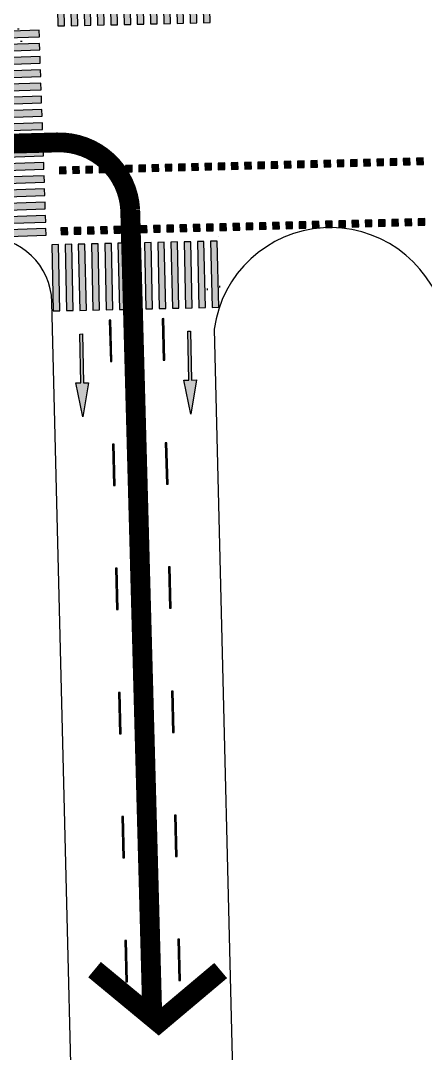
# Model space of a CAD drawing. Header units: metres. Extents: x 668617 to 675126, y 2286318 to 2293677.
# Drawn here: x 669902.4 to 669926.8, y 2287172 to 2287234.3 of the extents above; entities that cross this region are included whole.
import ezdxf

# ---------------------------------------------------------------- set-up
doc = ezdxf.new("R2010")
doc.units = ezdxf.units.M
doc.header["$MEASUREMENT"] = 0
doc.linetypes.add('ACAD_ISO07W100', pattern=[3, 0, -3])
doc.linetypes.add('DASHED2', pattern=[0.375, 0.25, -0.125])
for name, color, linetype in [('0_RUTA-ALTERNA', 6, 'Continuous'), ('DMTG-B-CuadrosVerdes', 94, 'Continuous'), ('DMTG-PB-BANQUETAS', 251, 'Continuous'), ('DMTG-SH-FLECHA FRENTE', 252, 'Continuous'), ('DMTG-SH-LINEA DISCONTINUA', 252, 'Continuous'), ('DMTG-SH-PASO PEATONAL', 253, 'Continuous')]:
    doc.layers.add(name, color=color, linetype=linetype)

# ---------------------------------------------------------------- blocks, each defined once
blk = doc.blocks.new('*U104')
for points in [[(-1.322, 79.989), (-1.365, 82.489), (-1.465, 82.487), (-1.422, 79.988)], [(-1.193, 72.49), (-1.236, 74.99), (-1.336, 74.988), (-1.293, 72.489)], [(-1.065, 64.991), (-1.107, 67.491), (-1.207, 67.489), (-1.164, 64.99)], [(-0.936, 57.493), (-0.979, 59.992), (-1.079, 59.99), (-1.036, 57.491)], [(-0.807, 49.994), (-0.85, 52.493), (-0.95, 52.492), (-0.907, 49.992)], [(-0.679, 42.495), (-0.722, 44.994), (-0.822, 44.993), (-0.779, 42.493)]]:
    blk.add_hatch(color=252).paths.add_polyline_path(points)
for points in [[(-1.322, 79.989), (-1.365, 82.489), (-1.465, 82.487), (-1.422, 79.988)], [(-1.193, 72.49), (-1.236, 74.99), (-1.336, 74.988), (-1.293, 72.489)], [(-1.065, 64.991), (-1.107, 67.491), (-1.207, 67.489), (-1.164, 64.99)], [(-0.936, 57.493), (-0.979, 59.992), (-1.079, 59.99), (-1.036, 57.491)], [(-0.807, 49.994), (-0.85, 52.493), (-0.95, 52.492), (-0.907, 49.992)], [(-0.679, 42.495), (-0.722, 44.994), (-0.822, 44.993), (-0.779, 42.493)]]:
    blk.add_lwpolyline(points, close=True)
blk = doc.blocks.new('*U60')
blk.add_hatch(color=252).paths.add_polyline_path([(-2.063, 9.788), (-2.438, 7.738), (-2.138, 7.738), (-2.138, 4.788), (-1.988, 4.788), (-1.988, 7.738), (-1.688, 7.738)])
at = {"color": 252}
blk.add_lwpolyline([(-2.063, 9.788), (-2.438, 7.738), (-2.138, 7.738), (-2.138, 4.788), (-1.988, 4.788), (-1.988, 7.738), (-1.688, 7.738), (-2.063, 9.788)], dxfattribs=at)
blk = doc.blocks.new('*U149')
h = blk.add_hatch(color=256)
h.dxf.hatch_style = 1
h.paths.add_polyline_path([(11.998, 3.673), (12.398, 3.673), (12.398, 4.073), (11.998, 4.073)])
h = blk.add_hatch(color=256)
h.dxf.hatch_style = 1
h.paths.add_polyline_path([(11.998, 3.673), (12.398, 3.673), (12.398, 4.073), (11.998, 4.073)])
h = blk.add_hatch(color=256)
h.dxf.hatch_style = 1
h.paths.add_polyline_path([(12.798, 3.673), (13.198, 3.673), (13.198, 4.073), (12.798, 4.073)])
h = blk.add_hatch(color=256)
h.dxf.hatch_style = 1
h.paths.add_polyline_path([(12.798, 3.673), (13.198, 3.673), (13.198, 4.073), (12.798, 4.073)])
h = blk.add_hatch(color=256)
h.dxf.hatch_style = 1
h.paths.add_polyline_path([(13.598, 3.673), (13.998, 3.673), (13.998, 4.073), (13.598, 4.073)])
h = blk.add_hatch(color=256)
h.dxf.hatch_style = 1
h.paths.add_polyline_path([(13.598, 3.673), (13.998, 3.673), (13.998, 4.073), (13.598, 4.073)])
h = blk.add_hatch(color=256)
h.dxf.hatch_style = 1
h.paths.add_polyline_path([(14.398, 3.673), (14.798, 3.673), (14.798, 4.073), (14.398, 4.073)])
h = blk.add_hatch(color=256)
h.dxf.hatch_style = 1
h.paths.add_polyline_path([(14.398, 3.673), (14.798, 3.673), (14.798, 4.073), (14.398, 4.073)])
h = blk.add_hatch(color=256)
h.dxf.hatch_style = 1
h.paths.add_polyline_path([(15.198, 3.673), (15.598, 3.673), (15.598, 4.073), (15.198, 4.073)])
h = blk.add_hatch(color=256)
h.dxf.hatch_style = 1
h.paths.add_polyline_path([(15.198, 3.673), (15.598, 3.673), (15.598, 4.073), (15.198, 4.073)])
h = blk.add_hatch(color=256)
h.dxf.hatch_style = 1
h.paths.add_polyline_path([(15.998, 3.673), (16.398, 3.673), (16.398, 4.073), (15.998, 4.073)])
h = blk.add_hatch(color=256)
h.dxf.hatch_style = 1
h.paths.add_polyline_path([(15.998, 3.673), (16.398, 3.673), (16.398, 4.073), (15.998, 4.073)])
h = blk.add_hatch(color=256)
h.dxf.hatch_style = 1
h.paths.add_polyline_path([(16.798, 3.673), (17.198, 3.673), (17.198, 4.073), (16.798, 4.073)])
h = blk.add_hatch(color=256)
h.dxf.hatch_style = 1
h.paths.add_polyline_path([(16.798, 3.673), (17.198, 3.673), (17.198, 4.073), (16.798, 4.073)])
h = blk.add_hatch(color=256)
h.dxf.hatch_style = 1
h.paths.add_polyline_path([(17.598, 3.673), (17.998, 3.673), (17.998, 4.073), (17.598, 4.073)])
h = blk.add_hatch(color=256)
h.dxf.hatch_style = 1
h.paths.add_polyline_path([(17.598, 3.673), (17.998, 3.673), (17.998, 4.073), (17.598, 4.073)])
h = blk.add_hatch(color=256)
h.dxf.hatch_style = 1
h.paths.add_polyline_path([(18.398, 3.673), (18.798, 3.673), (18.798, 4.073), (18.398, 4.073)])
h = blk.add_hatch(color=256)
h.dxf.hatch_style = 1
h.paths.add_polyline_path([(18.398, 3.673), (18.798, 3.673), (18.798, 4.073), (18.398, 4.073)])
h = blk.add_hatch(color=256)
h.dxf.hatch_style = 1
h.paths.add_polyline_path([(19.198, 3.673), (19.598, 3.673), (19.598, 4.073), (19.198, 4.073)])
h = blk.add_hatch(color=256)
h.dxf.hatch_style = 1
h.paths.add_polyline_path([(19.198, 3.673), (19.598, 3.673), (19.598, 4.073), (19.198, 4.073)])
h = blk.add_hatch(color=256)
h.dxf.hatch_style = 1
h.paths.add_polyline_path([(19.998, 3.673), (20.398, 3.673), (20.398, 4.073), (19.998, 4.073)])
h = blk.add_hatch(color=256)
h.dxf.hatch_style = 1
h.paths.add_polyline_path([(19.998, 3.673), (20.398, 3.673), (20.398, 4.073), (19.998, 4.073)])
h = blk.add_hatch(color=256)
h.dxf.hatch_style = 1
h.paths.add_polyline_path([(20.798, 3.673), (21.198, 3.673), (21.198, 4.073), (20.798, 4.073)])
h = blk.add_hatch(color=256)
h.dxf.hatch_style = 1
h.paths.add_polyline_path([(20.798, 3.673), (21.198, 3.673), (21.198, 4.073), (20.798, 4.073)])
h = blk.add_hatch(color=256)
h.dxf.hatch_style = 1
h.paths.add_polyline_path([(21.598, 3.673), (21.998, 3.673), (21.998, 4.073), (21.598, 4.073)])
h = blk.add_hatch(color=256)
h.dxf.hatch_style = 1
h.paths.add_polyline_path([(21.598, 3.673), (21.998, 3.673), (21.998, 4.073), (21.598, 4.073)])
h = blk.add_hatch(color=256)
h.dxf.hatch_style = 1
h.paths.add_polyline_path([(22.398, 3.673), (22.798, 3.673), (22.798, 4.073), (22.398, 4.073)])
h = blk.add_hatch(color=256)
h.dxf.hatch_style = 1
h.paths.add_polyline_path([(22.398, 3.673), (22.798, 3.673), (22.798, 4.073), (22.398, 4.073)])
h = blk.add_hatch(color=256)
h.dxf.hatch_style = 1
h.paths.add_polyline_path([(23.198, 3.673), (23.598, 3.673), (23.598, 4.073), (23.198, 4.073)])
h = blk.add_hatch(color=256)
h.dxf.hatch_style = 1
h.paths.add_polyline_path([(23.198, 3.673), (23.598, 3.673), (23.598, 4.073), (23.198, 4.073)])
h = blk.add_hatch(color=256)
h.dxf.hatch_style = 1
h.paths.add_polyline_path([(23.998, 3.673), (24.398, 3.673), (24.398, 4.073), (23.998, 4.073)])
h = blk.add_hatch(color=256)
h.dxf.hatch_style = 1
h.paths.add_polyline_path([(23.998, 3.673), (24.398, 3.673), (24.398, 4.073), (23.998, 4.073)])
h = blk.add_hatch(color=256)
h.dxf.hatch_style = 1
h.paths.add_polyline_path([(24.798, 3.673), (25.198, 3.673), (25.198, 4.073), (24.798, 4.073)])
h = blk.add_hatch(color=256)
h.dxf.hatch_style = 1
h.paths.add_polyline_path([(24.798, 3.673), (25.198, 3.673), (25.198, 4.073), (24.798, 4.073)])
h = blk.add_hatch(color=256)
h.dxf.hatch_style = 1
h.paths.add_polyline_path([(25.598, 3.673), (25.998, 3.673), (25.998, 4.073), (25.598, 4.073)])
h = blk.add_hatch(color=256)
h.dxf.hatch_style = 1
h.paths.add_polyline_path([(25.598, 3.673), (25.998, 3.673), (25.998, 4.073), (25.598, 4.073)])
h = blk.add_hatch(color=256)
h.dxf.hatch_style = 1
h.paths.add_polyline_path([(26.398, 3.673), (26.798, 3.673), (26.798, 4.073), (26.398, 4.073)])
h = blk.add_hatch(color=256)
h.dxf.hatch_style = 1
h.paths.add_polyline_path([(26.398, 3.673), (26.798, 3.673), (26.798, 4.073), (26.398, 4.073)])
h = blk.add_hatch(color=256)
h.dxf.hatch_style = 1
h.paths.add_polyline_path([(27.198, 3.673), (27.598, 3.673), (27.598, 4.073), (27.198, 4.073)])
h = blk.add_hatch(color=256)
h.dxf.hatch_style = 1
h.paths.add_polyline_path([(27.198, 3.673), (27.598, 3.673), (27.598, 4.073), (27.198, 4.073)])
h = blk.add_hatch(color=256)
h.dxf.hatch_style = 1
h.paths.add_polyline_path([(27.998, 3.673), (28.398, 3.673), (28.398, 4.073), (27.998, 4.073)])
h = blk.add_hatch(color=256)
h.dxf.hatch_style = 1
h.paths.add_polyline_path([(27.998, 3.673), (28.398, 3.673), (28.398, 4.073), (27.998, 4.073)])
h = blk.add_hatch(color=256)
h.dxf.hatch_style = 1
h.paths.add_polyline_path([(28.798, 3.673), (29.198, 3.673), (29.198, 4.073), (28.798, 4.073)])
h = blk.add_hatch(color=256)
h.dxf.hatch_style = 1
h.paths.add_polyline_path([(28.798, 3.673), (29.198, 3.673), (29.198, 4.073), (28.798, 4.073)])
h = blk.add_hatch(color=256)
h.dxf.hatch_style = 1
h.paths.add_polyline_path([(29.598, 3.673), (29.998, 3.673), (29.998, 4.073), (29.598, 4.073)])
h = blk.add_hatch(color=256)
h.dxf.hatch_style = 1
h.paths.add_polyline_path([(29.598, 3.673), (29.998, 3.673), (29.998, 4.073), (29.598, 4.073)])
h = blk.add_hatch(color=256)
h.dxf.hatch_style = 1
h.paths.add_polyline_path([(30.398, 3.673), (30.798, 3.673), (30.798, 4.073), (30.398, 4.073)])
h = blk.add_hatch(color=256)
h.dxf.hatch_style = 1
h.paths.add_polyline_path([(30.398, 3.673), (30.798, 3.673), (30.798, 4.073), (30.398, 4.073)])
h = blk.add_hatch(color=256)
h.dxf.hatch_style = 1
h.paths.add_polyline_path([(31.198, 3.673), (31.598, 3.673), (31.598, 4.073), (31.198, 4.073)])
h = blk.add_hatch(color=256)
h.dxf.hatch_style = 1
h.paths.add_polyline_path([(31.198, 3.673), (31.598, 3.673), (31.598, 4.073), (31.198, 4.073)])
h = blk.add_hatch(color=256)
h.dxf.hatch_style = 1
h.paths.add_polyline_path([(31.998, 3.673), (32.398, 3.673), (32.398, 4.073), (31.998, 4.073)])
h = blk.add_hatch(color=256)
h.dxf.hatch_style = 1
h.paths.add_polyline_path([(31.998, 3.673), (32.398, 3.673), (32.398, 4.073), (31.998, 4.073)])
h = blk.add_hatch(color=256)
h.dxf.hatch_style = 1
h.paths.add_polyline_path([(32.798, 3.673), (33.198, 3.673), (33.198, 4.073), (32.798, 4.073)])
h = blk.add_hatch(color=256)
h.dxf.hatch_style = 1
h.paths.add_polyline_path([(32.798, 3.673), (33.198, 3.673), (33.198, 4.073), (32.798, 4.073)])
h = blk.add_hatch(color=256)
h.dxf.hatch_style = 1
h.paths.add_polyline_path([(33.598, 3.673), (33.998, 3.673), (33.998, 4.073), (33.598, 4.073)])
h = blk.add_hatch(color=256)
h.dxf.hatch_style = 1
h.paths.add_polyline_path([(12, 0), (12.4, 0), (12.4, 0.4), (12, 0.4)])
h = blk.add_hatch(color=256)
h.dxf.hatch_style = 1
h.paths.add_polyline_path([(12, 0), (12.4, 0), (12.4, 0.4), (12, 0.4)])
h = blk.add_hatch(color=256)
h.dxf.hatch_style = 1
h.paths.add_polyline_path([(12.8, 0), (13.2, 0), (13.2, 0.4), (12.8, 0.4)])
h = blk.add_hatch(color=256)
h.dxf.hatch_style = 1
h.paths.add_polyline_path([(12.8, 0), (13.2, 0), (13.2, 0.4), (12.8, 0.4)])
h = blk.add_hatch(color=256)
h.dxf.hatch_style = 1
h.paths.add_polyline_path([(13.6, 0), (14, 0), (14, 0.4), (13.6, 0.4)])
h = blk.add_hatch(color=256)
h.dxf.hatch_style = 1
h.paths.add_polyline_path([(13.6, 0), (14, 0), (14, 0.4), (13.6, 0.4)])
h = blk.add_hatch(color=256)
h.dxf.hatch_style = 1
h.paths.add_polyline_path([(14.4, 0), (14.8, 0), (14.8, 0.4), (14.4, 0.4)])
h = blk.add_hatch(color=256)
h.dxf.hatch_style = 1
h.paths.add_polyline_path([(14.4, 0), (14.8, 0), (14.8, 0.4), (14.4, 0.4)])
h = blk.add_hatch(color=256)
h.dxf.hatch_style = 1
h.paths.add_polyline_path([(15.2, 0), (15.6, 0), (15.6, 0.4), (15.2, 0.4)])
h = blk.add_hatch(color=256)
h.dxf.hatch_style = 1
h.paths.add_polyline_path([(15.2, 0), (15.6, 0), (15.6, 0.4), (15.2, 0.4)])
h = blk.add_hatch(color=256)
h.dxf.hatch_style = 1
h.paths.add_polyline_path([(16, 0), (16.4, 0), (16.4, 0.4), (16, 0.4)])
h = blk.add_hatch(color=256)
h.dxf.hatch_style = 1
h.paths.add_polyline_path([(16, 0), (16.4, 0), (16.4, 0.4), (16, 0.4)])
h = blk.add_hatch(color=256)
h.dxf.hatch_style = 1
h.paths.add_polyline_path([(16.8, 0), (17.2, 0), (17.2, 0.4), (16.8, 0.4)])
h = blk.add_hatch(color=256)
h.dxf.hatch_style = 1
h.paths.add_polyline_path([(16.8, 0), (17.2, 0), (17.2, 0.4), (16.8, 0.4)])
h = blk.add_hatch(color=256)
h.dxf.hatch_style = 1
h.paths.add_polyline_path([(17.6, 0), (18, 0), (18, 0.4), (17.6, 0.4)])
h = blk.add_hatch(color=256)
h.dxf.hatch_style = 1
h.paths.add_polyline_path([(17.6, 0), (18, 0), (18, 0.4), (17.6, 0.4)])
h = blk.add_hatch(color=256)
h.dxf.hatch_style = 1
h.paths.add_polyline_path([(18.4, 0), (18.8, 0), (18.8, 0.4), (18.4, 0.4)])
h = blk.add_hatch(color=256)
h.dxf.hatch_style = 1
h.paths.add_polyline_path([(18.4, 0), (18.8, 0), (18.8, 0.4), (18.4, 0.4)])
h = blk.add_hatch(color=256)
h.dxf.hatch_style = 1
h.paths.add_polyline_path([(19.2, 0), (19.6, 0), (19.6, 0.4), (19.2, 0.4)])
h = blk.add_hatch(color=256)
h.dxf.hatch_style = 1
h.paths.add_polyline_path([(19.2, 0), (19.6, 0), (19.6, 0.4), (19.2, 0.4)])
h = blk.add_hatch(color=256)
h.dxf.hatch_style = 1
h.paths.add_polyline_path([(20, 0), (20.4, 0), (20.4, 0.4), (20, 0.4)])
h = blk.add_hatch(color=256)
h.dxf.hatch_style = 1
h.paths.add_polyline_path([(20, 0), (20.4, 0), (20.4, 0.4), (20, 0.4)])
h = blk.add_hatch(color=256)
h.dxf.hatch_style = 1
h.paths.add_polyline_path([(20.8, 0), (21.2, 0), (21.2, 0.4), (20.8, 0.4)])
h = blk.add_hatch(color=256)
h.dxf.hatch_style = 1
h.paths.add_polyline_path([(20.8, 0), (21.2, 0), (21.2, 0.4), (20.8, 0.4)])
h = blk.add_hatch(color=256)
h.dxf.hatch_style = 1
h.paths.add_polyline_path([(21.6, 0), (22, 0), (22, 0.4), (21.6, 0.4)])
h = blk.add_hatch(color=256)
h.dxf.hatch_style = 1
h.paths.add_polyline_path([(21.6, 0), (22, 0), (22, 0.4), (21.6, 0.4)])
h = blk.add_hatch(color=256)
h.dxf.hatch_style = 1
h.paths.add_polyline_path([(22.4, 0), (22.8, 0), (22.8, 0.4), (22.4, 0.4)])
h = blk.add_hatch(color=256)
h.dxf.hatch_style = 1
h.paths.add_polyline_path([(22.4, 0), (22.8, 0), (22.8, 0.4), (22.4, 0.4)])
h = blk.add_hatch(color=256)
h.dxf.hatch_style = 1
h.paths.add_polyline_path([(23.2, 0), (23.6, 0), (23.6, 0.4), (23.2, 0.4)])
h = blk.add_hatch(color=256)
h.dxf.hatch_style = 1
h.paths.add_polyline_path([(23.2, 0), (23.6, 0), (23.6, 0.4), (23.2, 0.4)])
h = blk.add_hatch(color=256)
h.dxf.hatch_style = 1
h.paths.add_polyline_path([(24, 0), (24.4, 0), (24.4, 0.4), (24, 0.4)])
h = blk.add_hatch(color=256)
h.dxf.hatch_style = 1
h.paths.add_polyline_path([(24, 0), (24.4, 0), (24.4, 0.4), (24, 0.4)])
h = blk.add_hatch(color=256)
h.dxf.hatch_style = 1
h.paths.add_polyline_path([(24.8, 0), (25.2, 0), (25.2, 0.4), (24.8, 0.4)])
h = blk.add_hatch(color=256)
h.dxf.hatch_style = 1
h.paths.add_polyline_path([(24.8, 0), (25.2, 0), (25.2, 0.4), (24.8, 0.4)])
h = blk.add_hatch(color=256)
h.dxf.hatch_style = 1
h.paths.add_polyline_path([(25.6, 0), (26, 0), (26, 0.4), (25.6, 0.4)])
h = blk.add_hatch(color=256)
h.dxf.hatch_style = 1
h.paths.add_polyline_path([(25.6, 0), (26, 0), (26, 0.4), (25.6, 0.4)])
h = blk.add_hatch(color=256)
h.dxf.hatch_style = 1
h.paths.add_polyline_path([(26.4, 0), (26.8, 0), (26.8, 0.4), (26.4, 0.4)])
h = blk.add_hatch(color=256)
h.dxf.hatch_style = 1
h.paths.add_polyline_path([(26.4, 0), (26.8, 0), (26.8, 0.4), (26.4, 0.4)])
h = blk.add_hatch(color=256)
h.dxf.hatch_style = 1
h.paths.add_polyline_path([(27.2, 0), (27.6, 0), (27.6, 0.4), (27.2, 0.4)])
h = blk.add_hatch(color=256)
h.dxf.hatch_style = 1
h.paths.add_polyline_path([(27.2, 0), (27.6, 0), (27.6, 0.4), (27.2, 0.4)])
h = blk.add_hatch(color=256)
h.dxf.hatch_style = 1
h.paths.add_polyline_path([(28, 0), (28.4, 0), (28.4, 0.4), (28, 0.4)])
h = blk.add_hatch(color=256)
h.dxf.hatch_style = 1
h.paths.add_polyline_path([(28, 0), (28.4, 0), (28.4, 0.4), (28, 0.4)])
h = blk.add_hatch(color=256)
h.dxf.hatch_style = 1
h.paths.add_polyline_path([(28.8, 0), (29.2, 0), (29.2, 0.4), (28.8, 0.4)])
h = blk.add_hatch(color=256)
h.dxf.hatch_style = 1
h.paths.add_polyline_path([(28.8, 0), (29.2, 0), (29.2, 0.4), (28.8, 0.4)])
h = blk.add_hatch(color=256)
h.dxf.hatch_style = 1
h.paths.add_polyline_path([(29.6, 0), (30, 0), (30, 0.4), (29.6, 0.4)])
h = blk.add_hatch(color=256)
h.dxf.hatch_style = 1
h.paths.add_polyline_path([(29.6, 0), (30, 0), (30, 0.4), (29.6, 0.4)])
h = blk.add_hatch(color=256)
h.dxf.hatch_style = 1
h.paths.add_polyline_path([(30.4, 0), (30.8, 0), (30.8, 0.4), (30.4, 0.4)])
h = blk.add_hatch(color=256)
h.dxf.hatch_style = 1
h.paths.add_polyline_path([(30.4, 0), (30.8, 0), (30.8, 0.4), (30.4, 0.4)])
h = blk.add_hatch(color=256)
h.dxf.hatch_style = 1
h.paths.add_polyline_path([(31.2, 0), (31.6, 0), (31.6, 0.4), (31.2, 0.4)])
h = blk.add_hatch(color=256)
h.dxf.hatch_style = 1
h.paths.add_polyline_path([(31.2, 0), (31.6, 0), (31.6, 0.4), (31.2, 0.4)])
h = blk.add_hatch(color=256)
h.dxf.hatch_style = 1
h.paths.add_polyline_path([(32, 0), (32.4, 0), (32.4, 0.4), (32, 0.4)])
h = blk.add_hatch(color=256)
h.dxf.hatch_style = 1
h.paths.add_polyline_path([(32, 0), (32.4, 0), (32.4, 0.4), (32, 0.4)])
h = blk.add_hatch(color=256)
h.dxf.hatch_style = 1
h.paths.add_polyline_path([(32.8, 0), (33.2, 0), (33.2, 0.4), (32.8, 0.4)])
h = blk.add_hatch(color=256)
h.dxf.hatch_style = 1
h.paths.add_polyline_path([(32.8, 0), (33.2, 0), (33.2, 0.4), (32.8, 0.4)])
h = blk.add_hatch(color=256)
h.dxf.hatch_style = 1
h.paths.add_polyline_path([(33.6, 0), (34, 0), (34, 0.4), (33.6, 0.4)])
for points in [[(11.998, 3.673), (12.398, 3.673), (12.398, 4.073), (11.998, 4.073)], [(11.998, 3.673), (12.398, 3.673), (12.398, 4.073), (11.998, 4.073)], [(12.798, 3.673), (13.198, 3.673), (13.198, 4.073), (12.798, 4.073)], [(12.798, 3.673), (13.198, 3.673), (13.198, 4.073), (12.798, 4.073)], [(13.598, 3.673), (13.998, 3.673), (13.998, 4.073), (13.598, 4.073)], [(13.598, 3.673), (13.998, 3.673), (13.998, 4.073), (13.598, 4.073)], [(14.398, 3.673), (14.798, 3.673), (14.798, 4.073), (14.398, 4.073)], [(14.398, 3.673), (14.798, 3.673), (14.798, 4.073), (14.398, 4.073)], [(15.198, 3.673), (15.598, 3.673), (15.598, 4.073), (15.198, 4.073)], [(15.198, 3.673), (15.598, 3.673), (15.598, 4.073), (15.198, 4.073)], [(15.998, 3.673), (16.398, 3.673), (16.398, 4.073), (15.998, 4.073)], [(15.998, 3.673), (16.398, 3.673), (16.398, 4.073), (15.998, 4.073)], [(16.798, 3.673), (17.198, 3.673), (17.198, 4.073), (16.798, 4.073)], [(16.798, 3.673), (17.198, 3.673), (17.198, 4.073), (16.798, 4.073)], [(17.598, 3.673), (17.998, 3.673), (17.998, 4.073), (17.598, 4.073)], [(17.598, 3.673), (17.998, 3.673), (17.998, 4.073), (17.598, 4.073)], [(18.398, 3.673), (18.798, 3.673), (18.798, 4.073), (18.398, 4.073)], [(18.398, 3.673), (18.798, 3.673), (18.798, 4.073), (18.398, 4.073)], [(19.198, 3.673), (19.598, 3.673), (19.598, 4.073), (19.198, 4.073)], [(19.198, 3.673), (19.598, 3.673), (19.598, 4.073), (19.198, 4.073)], [(19.998, 3.673), (20.398, 3.673), (20.398, 4.073), (19.998, 4.073)], [(19.998, 3.673), (20.398, 3.673), (20.398, 4.073), (19.998, 4.073)], [(20.798, 3.673), (21.198, 3.673), (21.198, 4.073), (20.798, 4.073)], [(20.798, 3.673), (21.198, 3.673), (21.198, 4.073), (20.798, 4.073)], [(21.598, 3.673), (21.998, 3.673), (21.998, 4.073), (21.598, 4.073)], [(21.598, 3.673), (21.998, 3.673), (21.998, 4.073), (21.598, 4.073)], [(22.398, 3.673), (22.798, 3.673), (22.798, 4.073), (22.398, 4.073)], [(22.398, 3.673), (22.798, 3.673), (22.798, 4.073), (22.398, 4.073)], [(23.198, 3.673), (23.598, 3.673), (23.598, 4.073), (23.198, 4.073)], [(23.198, 3.673), (23.598, 3.673), (23.598, 4.073), (23.198, 4.073)], [(23.998, 3.673), (24.398, 3.673), (24.398, 4.073), (23.998, 4.073)], [(23.998, 3.673), (24.398, 3.673), (24.398, 4.073), (23.998, 4.073)], [(24.798, 3.673), (25.198, 3.673), (25.198, 4.073), (24.798, 4.073)], [(24.798, 3.673), (25.198, 3.673), (25.198, 4.073), (24.798, 4.073)], [(25.598, 3.673), (25.998, 3.673), (25.998, 4.073), (25.598, 4.073)], [(25.598, 3.673), (25.998, 3.673), (25.998, 4.073), (25.598, 4.073)], [(26.398, 3.673), (26.798, 3.673), (26.798, 4.073), (26.398, 4.073)], [(26.398, 3.673), (26.798, 3.673), (26.798, 4.073), (26.398, 4.073)], [(27.198, 3.673), (27.598, 3.673), (27.598, 4.073), (27.198, 4.073)], [(27.198, 3.673), (27.598, 3.673), (27.598, 4.073), (27.198, 4.073)], [(27.998, 3.673), (28.398, 3.673), (28.398, 4.073), (27.998, 4.073)], [(27.998, 3.673), (28.398, 3.673), (28.398, 4.073), (27.998, 4.073)], [(28.798, 3.673), (29.198, 3.673), (29.198, 4.073), (28.798, 4.073)], [(28.798, 3.673), (29.198, 3.673), (29.198, 4.073), (28.798, 4.073)], [(29.598, 3.673), (29.998, 3.673), (29.998, 4.073), (29.598, 4.073)], [(29.598, 3.673), (29.998, 3.673), (29.998, 4.073), (29.598, 4.073)], [(30.398, 3.673), (30.798, 3.673), (30.798, 4.073), (30.398, 4.073)], [(30.398, 3.673), (30.798, 3.673), (30.798, 4.073), (30.398, 4.073)], [(31.198, 3.673), (31.598, 3.673), (31.598, 4.073), (31.198, 4.073)], [(31.198, 3.673), (31.598, 3.673), (31.598, 4.073), (31.198, 4.073)], [(31.998, 3.673), (32.398, 3.673), (32.398, 4.073), (31.998, 4.073)], [(31.998, 3.673), (32.398, 3.673), (32.398, 4.073), (31.998, 4.073)], [(32.798, 3.673), (33.198, 3.673), (33.198, 4.073), (32.798, 4.073)], [(32.798, 3.673), (33.198, 3.673), (33.198, 4.073), (32.798, 4.073)], [(33.598, 3.673), (33.998, 3.673), (33.998, 4.073), (33.598, 4.073)], [(12, 0), (12.4, 0), (12.4, 0.4), (12, 0.4)], [(12, 0), (12.4, 0), (12.4, 0.4), (12, 0.4)], [(12.8, 0), (13.2, 0), (13.2, 0.4), (12.8, 0.4)], [(12.8, 0), (13.2, 0), (13.2, 0.4), (12.8, 0.4)], [(13.6, 0), (14, 0), (14, 0.4), (13.6, 0.4)], [(13.6, 0), (14, 0), (14, 0.4), (13.6, 0.4)], [(14.4, 0), (14.8, 0), (14.8, 0.4), (14.4, 0.4)], [(14.4, 0), (14.8, 0), (14.8, 0.4), (14.4, 0.4)], [(15.2, 0), (15.6, 0), (15.6, 0.4), (15.2, 0.4)], [(15.2, 0), (15.6, 0), (15.6, 0.4), (15.2, 0.4)], [(16, 0), (16.4, 0), (16.4, 0.4), (16, 0.4)], [(16, 0), (16.4, 0), (16.4, 0.4), (16, 0.4)], [(16.8, 0), (17.2, 0), (17.2, 0.4), (16.8, 0.4)], [(16.8, 0), (17.2, 0), (17.2, 0.4), (16.8, 0.4)], [(17.6, 0), (18, 0), (18, 0.4), (17.6, 0.4)], [(17.6, 0), (18, 0), (18, 0.4), (17.6, 0.4)], [(18.4, 0), (18.8, 0), (18.8, 0.4), (18.4, 0.4)], [(18.4, 0), (18.8, 0), (18.8, 0.4), (18.4, 0.4)], [(19.2, 0), (19.6, 0), (19.6, 0.4), (19.2, 0.4)], [(19.2, 0), (19.6, 0), (19.6, 0.4), (19.2, 0.4)], [(20, 0), (20.4, 0), (20.4, 0.4), (20, 0.4)], [(20, 0), (20.4, 0), (20.4, 0.4), (20, 0.4)], [(20.8, 0), (21.2, 0), (21.2, 0.4), (20.8, 0.4)], [(20.8, 0), (21.2, 0), (21.2, 0.4), (20.8, 0.4)], [(21.6, 0), (22, 0), (22, 0.4), (21.6, 0.4)], [(21.6, 0), (22, 0), (22, 0.4), (21.6, 0.4)], [(22.4, 0), (22.8, 0), (22.8, 0.4), (22.4, 0.4)], [(22.4, 0), (22.8, 0), (22.8, 0.4), (22.4, 0.4)], [(23.2, 0), (23.6, 0), (23.6, 0.4), (23.2, 0.4)], [(23.2, 0), (23.6, 0), (23.6, 0.4), (23.2, 0.4)], [(24, 0), (24.4, 0), (24.4, 0.4), (24, 0.4)], [(24, 0), (24.4, 0), (24.4, 0.4), (24, 0.4)], [(24.8, 0), (25.2, 0), (25.2, 0.4), (24.8, 0.4)], [(24.8, 0), (25.2, 0), (25.2, 0.4), (24.8, 0.4)], [(25.6, 0), (26, 0), (26, 0.4), (25.6, 0.4)], [(25.6, 0), (26, 0), (26, 0.4), (25.6, 0.4)], [(26.4, 0), (26.8, 0), (26.8, 0.4), (26.4, 0.4)], [(26.4, 0), (26.8, 0), (26.8, 0.4), (26.4, 0.4)], [(27.2, 0), (27.6, 0), (27.6, 0.4), (27.2, 0.4)], [(27.2, 0), (27.6, 0), (27.6, 0.4), (27.2, 0.4)], [(28, 0), (28.4, 0), (28.4, 0.4), (28, 0.4)], [(28, 0), (28.4, 0), (28.4, 0.4), (28, 0.4)], [(28.8, 0), (29.2, 0), (29.2, 0.4), (28.8, 0.4)], [(28.8, 0), (29.2, 0), (29.2, 0.4), (28.8, 0.4)], [(29.6, 0), (30, 0), (30, 0.4), (29.6, 0.4)], [(29.6, 0), (30, 0), (30, 0.4), (29.6, 0.4)], [(30.4, 0), (30.8, 0), (30.8, 0.4), (30.4, 0.4)], [(30.4, 0), (30.8, 0), (30.8, 0.4), (30.4, 0.4)], [(31.2, 0), (31.6, 0), (31.6, 0.4), (31.2, 0.4)], [(31.2, 0), (31.6, 0), (31.6, 0.4), (31.2, 0.4)], [(32, 0), (32.4, 0), (32.4, 0.4), (32, 0.4)], [(32, 0), (32.4, 0), (32.4, 0.4), (32, 0.4)], [(32.8, 0), (33.2, 0), (33.2, 0.4), (32.8, 0.4)], [(32.8, 0), (33.2, 0), (33.2, 0.4), (32.8, 0.4)], [(33.6, 0), (34, 0), (34, 0.4), (33.6, 0.4)]]:
    blk.add_lwpolyline(points, close=True)
blk = doc.blocks.new('*U310')
at = {"transparency": 33554687}
h = blk.add_hatch(color=252, dxfattribs=at)
h.dxf.hatch_style = 1
h.paths.add_polyline_path([(0.44, 8.889), (0.46, 9.289), (-3.536, 9.486), (-3.555, 9.087)])
h = blk.add_hatch(color=252, dxfattribs=at)
h.dxf.hatch_style = 1
h.paths.add_polyline_path([(0.4, 8.09), (0.42, 8.49), (-3.575, 8.687), (-3.595, 8.288)])
h = blk.add_hatch(color=252, dxfattribs=at)
h.dxf.hatch_style = 1
h.paths.add_polyline_path([(0.361, 7.291), (0.38, 7.691), (-3.615, 7.888), (-3.634, 7.489)])
h = blk.add_hatch(color=252, dxfattribs=at)
h.dxf.hatch_style = 1
h.paths.add_polyline_path([(0.321, 6.492), (0.341, 6.892), (-3.654, 7.089), (-3.674, 6.69)])
h = blk.add_hatch(color=252, dxfattribs=at)
h.dxf.hatch_style = 1
h.paths.add_polyline_path([(0.282, 5.693), (0.301, 6.093), (-3.694, 6.29), (-3.713, 5.891)])
h = blk.add_hatch(color=252, dxfattribs=at)
h.dxf.hatch_style = 1
h.paths.add_polyline_path([(0.242, 4.894), (0.262, 5.294), (-3.733, 5.491), (-3.753, 5.092)])
h = blk.add_hatch(color=252, dxfattribs=at)
h.dxf.hatch_style = 1
h.paths.add_polyline_path([(0.203, 4.095), (0.222, 4.495), (-3.773, 4.692), (-3.793, 4.293)])
h = blk.add_hatch(color=252, dxfattribs=at)
h.dxf.hatch_style = 1
h.paths.add_polyline_path([(0.163, 3.296), (0.183, 3.695), (-3.812, 3.893), (-3.832, 3.494)])
h = blk.add_hatch(color=252, dxfattribs=at)
h.dxf.hatch_style = 1
h.paths.add_polyline_path([(0.124, 2.497), (0.143, 2.896), (-3.852, 3.094), (-3.872, 2.695)])
h = blk.add_hatch(color=252, dxfattribs=at)
h.dxf.hatch_style = 1
h.paths.add_polyline_path([(0.084, 1.698), (0.104, 2.097), (-3.891, 2.295), (-3.911, 1.896)])
h = blk.add_hatch(color=252, dxfattribs=at)
h.dxf.hatch_style = 1
h.paths.add_polyline_path([(0.044, 0.899), (0.064, 1.298), (-3.931, 1.496), (-3.951, 1.097)])
h = blk.add_hatch(color=252, dxfattribs=at)
h.dxf.hatch_style = 1
h.paths.add_polyline_path([(0.005, 0.1), (0.025, 0.499), (-3.97, 0.697), (-3.99, 0.298)])
for points in [[(0.44, 8.889), (0.46, 9.289), (-3.536, 9.486), (-3.555, 9.087)], [(0.4, 8.09), (0.42, 8.49), (-3.575, 8.687), (-3.595, 8.288)], [(0.361, 7.291), (0.38, 7.691), (-3.615, 7.888), (-3.634, 7.489)], [(0.321, 6.492), (0.341, 6.892), (-3.654, 7.089), (-3.674, 6.69)], [(0.282, 5.693), (0.301, 6.093), (-3.694, 6.29), (-3.713, 5.891)], [(0.242, 4.894), (0.262, 5.294), (-3.733, 5.491), (-3.753, 5.092)], [(0.203, 4.095), (0.222, 4.495), (-3.773, 4.692), (-3.793, 4.293)], [(0.163, 3.296), (0.183, 3.695), (-3.812, 3.893), (-3.832, 3.494)], [(0.124, 2.497), (0.143, 2.896), (-3.852, 3.094), (-3.872, 2.695)], [(0.084, 1.698), (0.104, 2.097), (-3.891, 2.295), (-3.911, 1.896)], [(0.044, 0.899), (0.064, 1.298), (-3.931, 1.496), (-3.951, 1.097)], [(0.005, 0.1), (0.025, 0.499), (-3.97, 0.697), (-3.99, 0.298)]]:
    blk.add_lwpolyline(points, close=True)
at = {"layer": 'Defpoints', "color": 255, "linetype": 'ACAD_ISO07W100'}
for p, q in [((-2.916, 0.901), (0.18, 0.748)), ((-2.797, 0.138), (0.3, -0.015))]:
    blk.add_line(p, q, dxfattribs=at)
blk = doc.blocks.new('*U313')
at = {"transparency": 33554687}
h = blk.add_hatch(color=252, dxfattribs=at)
h.dxf.hatch_style = 1
h.paths.add_polyline_path([(0.479, 9.688), (0.499, 10.088), (-3.496, 10.285), (-3.516, 9.886)])
h = blk.add_hatch(color=252, dxfattribs=at)
h.dxf.hatch_style = 1
h.paths.add_polyline_path([(0.44, 8.889), (0.46, 9.289), (-3.536, 9.486), (-3.555, 9.087)])
h = blk.add_hatch(color=252, dxfattribs=at)
h.dxf.hatch_style = 1
h.paths.add_polyline_path([(0.4, 8.09), (0.42, 8.49), (-3.575, 8.687), (-3.595, 8.288)])
h = blk.add_hatch(color=252, dxfattribs=at)
h.dxf.hatch_style = 1
h.paths.add_polyline_path([(0.361, 7.291), (0.38, 7.691), (-3.615, 7.888), (-3.634, 7.489)])
h = blk.add_hatch(color=252, dxfattribs=at)
h.dxf.hatch_style = 1
h.paths.add_polyline_path([(0.321, 6.492), (0.341, 6.892), (-3.654, 7.089), (-3.674, 6.69)])
h = blk.add_hatch(color=252, dxfattribs=at)
h.dxf.hatch_style = 1
h.paths.add_polyline_path([(0.282, 5.693), (0.301, 6.093), (-3.694, 6.29), (-3.713, 5.891)])
h = blk.add_hatch(color=252, dxfattribs=at)
h.dxf.hatch_style = 1
h.paths.add_polyline_path([(0.242, 4.894), (0.262, 5.294), (-3.733, 5.491), (-3.753, 5.092)])
h = blk.add_hatch(color=252, dxfattribs=at)
h.dxf.hatch_style = 1
h.paths.add_polyline_path([(0.203, 4.095), (0.222, 4.495), (-3.773, 4.692), (-3.793, 4.293)])
h = blk.add_hatch(color=252, dxfattribs=at)
h.dxf.hatch_style = 1
h.paths.add_polyline_path([(0.163, 3.296), (0.183, 3.695), (-3.812, 3.893), (-3.832, 3.494)])
h = blk.add_hatch(color=252, dxfattribs=at)
h.dxf.hatch_style = 1
h.paths.add_polyline_path([(0.124, 2.497), (0.143, 2.896), (-3.852, 3.094), (-3.872, 2.695)])
h = blk.add_hatch(color=252, dxfattribs=at)
h.dxf.hatch_style = 1
h.paths.add_polyline_path([(0.084, 1.698), (0.104, 2.097), (-3.891, 2.295), (-3.911, 1.896)])
h = blk.add_hatch(color=252, dxfattribs=at)
h.dxf.hatch_style = 1
h.paths.add_polyline_path([(0.044, 0.899), (0.064, 1.298), (-3.931, 1.496), (-3.951, 1.097)])
h = blk.add_hatch(color=252, dxfattribs=at)
h.dxf.hatch_style = 1
h.paths.add_polyline_path([(0.005, 0.1), (0.025, 0.499), (-3.97, 0.697), (-3.99, 0.298)])
for points in [[(0.479, 9.688), (0.499, 10.088), (-3.496, 10.285), (-3.516, 9.886)], [(0.44, 8.889), (0.46, 9.289), (-3.536, 9.486), (-3.555, 9.087)], [(0.4, 8.09), (0.42, 8.49), (-3.575, 8.687), (-3.595, 8.288)], [(0.361, 7.291), (0.38, 7.691), (-3.615, 7.888), (-3.634, 7.489)], [(0.321, 6.492), (0.341, 6.892), (-3.654, 7.089), (-3.674, 6.69)], [(0.282, 5.693), (0.301, 6.093), (-3.694, 6.29), (-3.713, 5.891)], [(0.242, 4.894), (0.262, 5.294), (-3.733, 5.491), (-3.753, 5.092)], [(0.203, 4.095), (0.222, 4.495), (-3.773, 4.692), (-3.793, 4.293)], [(0.163, 3.296), (0.183, 3.695), (-3.812, 3.893), (-3.832, 3.494)], [(0.124, 2.497), (0.143, 2.896), (-3.852, 3.094), (-3.872, 2.695)], [(0.084, 1.698), (0.104, 2.097), (-3.891, 2.295), (-3.911, 1.896)], [(0.044, 0.899), (0.064, 1.298), (-3.931, 1.496), (-3.951, 1.097)], [(0.005, 0.1), (0.025, 0.499), (-3.97, 0.697), (-3.99, 0.298)]]:
    blk.add_lwpolyline(points, close=True)
at = {"layer": 'Defpoints', "color": 255, "linetype": 'ACAD_ISO07W100'}
for p, q in [((-2.916, 0.901), (0.18, 0.748)), ((-2.797, 0.138), (0.3, -0.015))]:
    blk.add_line(p, q, dxfattribs=at)
blk = doc.blocks.new('*U314')
at = {"transparency": 33554687}
h = blk.add_hatch(color=252, dxfattribs=at)
h.dxf.hatch_style = 1
h.paths.add_polyline_path([(0.598, 12.085), (0.618, 12.485), (-3.377, 12.682), (-3.397, 12.283)])
h = blk.add_hatch(color=252, dxfattribs=at)
h.dxf.hatch_style = 1
h.paths.add_polyline_path([(0.558, 11.286), (0.578, 11.686), (-3.417, 11.883), (-3.437, 11.484)])
h = blk.add_hatch(color=252, dxfattribs=at)
h.dxf.hatch_style = 1
h.paths.add_polyline_path([(0.519, 10.487), (0.539, 10.887), (-3.457, 11.084), (-3.476, 10.685)])
h = blk.add_hatch(color=252, dxfattribs=at)
h.dxf.hatch_style = 1
h.paths.add_polyline_path([(0.479, 9.688), (0.499, 10.088), (-3.496, 10.285), (-3.516, 9.886)])
h = blk.add_hatch(color=252, dxfattribs=at)
h.dxf.hatch_style = 1
h.paths.add_polyline_path([(0.44, 8.889), (0.46, 9.289), (-3.536, 9.486), (-3.555, 9.087)])
h = blk.add_hatch(color=252, dxfattribs=at)
h.dxf.hatch_style = 1
h.paths.add_polyline_path([(0.4, 8.09), (0.42, 8.49), (-3.575, 8.687), (-3.595, 8.288)])
h = blk.add_hatch(color=252, dxfattribs=at)
h.dxf.hatch_style = 1
h.paths.add_polyline_path([(0.361, 7.291), (0.38, 7.691), (-3.615, 7.888), (-3.634, 7.489)])
h = blk.add_hatch(color=252, dxfattribs=at)
h.dxf.hatch_style = 1
h.paths.add_polyline_path([(0.321, 6.492), (0.341, 6.892), (-3.654, 7.089), (-3.674, 6.69)])
h = blk.add_hatch(color=252, dxfattribs=at)
h.dxf.hatch_style = 1
h.paths.add_polyline_path([(0.282, 5.693), (0.301, 6.093), (-3.694, 6.29), (-3.713, 5.891)])
h = blk.add_hatch(color=252, dxfattribs=at)
h.dxf.hatch_style = 1
h.paths.add_polyline_path([(0.242, 4.894), (0.262, 5.294), (-3.733, 5.491), (-3.753, 5.092)])
h = blk.add_hatch(color=252, dxfattribs=at)
h.dxf.hatch_style = 1
h.paths.add_polyline_path([(0.203, 4.095), (0.222, 4.495), (-3.773, 4.692), (-3.793, 4.293)])
h = blk.add_hatch(color=252, dxfattribs=at)
h.dxf.hatch_style = 1
h.paths.add_polyline_path([(0.163, 3.296), (0.183, 3.695), (-3.812, 3.893), (-3.832, 3.494)])
h = blk.add_hatch(color=252, dxfattribs=at)
h.dxf.hatch_style = 1
h.paths.add_polyline_path([(0.124, 2.497), (0.143, 2.896), (-3.852, 3.094), (-3.872, 2.695)])
h = blk.add_hatch(color=252, dxfattribs=at)
h.dxf.hatch_style = 1
h.paths.add_polyline_path([(0.084, 1.698), (0.104, 2.097), (-3.891, 2.295), (-3.911, 1.896)])
h = blk.add_hatch(color=252, dxfattribs=at)
h.dxf.hatch_style = 1
h.paths.add_polyline_path([(0.044, 0.899), (0.064, 1.298), (-3.931, 1.496), (-3.951, 1.097)])
h = blk.add_hatch(color=252, dxfattribs=at)
h.dxf.hatch_style = 1
h.paths.add_polyline_path([(0.005, 0.1), (0.025, 0.499), (-3.97, 0.697), (-3.99, 0.298)])
for points in [[(0.598, 12.085), (0.618, 12.485), (-3.377, 12.682), (-3.397, 12.283)], [(0.558, 11.286), (0.578, 11.686), (-3.417, 11.883), (-3.437, 11.484)], [(0.519, 10.487), (0.539, 10.887), (-3.457, 11.084), (-3.476, 10.685)], [(0.479, 9.688), (0.499, 10.088), (-3.496, 10.285), (-3.516, 9.886)], [(0.44, 8.889), (0.46, 9.289), (-3.536, 9.486), (-3.555, 9.087)], [(0.4, 8.09), (0.42, 8.49), (-3.575, 8.687), (-3.595, 8.288)], [(0.361, 7.291), (0.38, 7.691), (-3.615, 7.888), (-3.634, 7.489)], [(0.321, 6.492), (0.341, 6.892), (-3.654, 7.089), (-3.674, 6.69)], [(0.282, 5.693), (0.301, 6.093), (-3.694, 6.29), (-3.713, 5.891)], [(0.242, 4.894), (0.262, 5.294), (-3.733, 5.491), (-3.753, 5.092)], [(0.203, 4.095), (0.222, 4.495), (-3.773, 4.692), (-3.793, 4.293)], [(0.163, 3.296), (0.183, 3.695), (-3.812, 3.893), (-3.832, 3.494)], [(0.124, 2.497), (0.143, 2.896), (-3.852, 3.094), (-3.872, 2.695)], [(0.084, 1.698), (0.104, 2.097), (-3.891, 2.295), (-3.911, 1.896)], [(0.044, 0.899), (0.064, 1.298), (-3.931, 1.496), (-3.951, 1.097)], [(0.005, 0.1), (0.025, 0.499), (-3.97, 0.697), (-3.99, 0.298)]]:
    blk.add_lwpolyline(points, close=True)
at = {"layer": 'Defpoints', "color": 255, "linetype": 'ACAD_ISO07W100'}
for p, q in [((-2.916, 0.901), (0.18, 0.748)), ((-2.797, 0.138), (0.3, -0.015))]:
    blk.add_line(p, q, dxfattribs=at)

msp = doc.modelspace()

# ---------------------------------------------------------------- linework, layer by layer
at = {"layer": '0_RUTA-ALTERNA', "color": 6, "linetype": 'DASHED2', "ltscale": 4, "const_width": 1.2}
msp.add_lwpolyline([(669850.95536, 2287455.23325), (669896.31719, 2287453.05772, -0.40580236), (669902.1018, 2287446.8717), (669903.52543, 2287334.33164, -0.45728577), (669898.71896, 2287330.06773), (669813.60485, 2287327.32339, 0.3889075), (669810.01947, 2287323.8185), (669811.68043, 2287228.76555, 0.31317351), (669814.68579, 2287224.59536), (669832.58613, 2287225.05746), (669904.5699, 2287226.98087, -0.40662773), (669908.97797, 2287222.90959), (669910.31495, 2287174.12224)], format="xyb", dxfattribs=at)
msp.add_lwpolyline([(669906.82206, 2287177.01011), (669910.70135, 2287173.80277), (669914.44693, 2287176.95589)], dxfattribs=at)
at = {"layer": 'DMTG-PB-BANQUETAS'}
msp.add_lwpolyline([(669928.0483, 2287216.04109, 0.35891847), (669921.13525, 2287221.83102), (669920.67008, 2287221.81948, 0.35891847), (669914.05261, 2287215.69389), (669915.48815, 2287157.8263), (669929.48384, 2287158.17349)], format="xyb", close=True, dxfattribs=at)
msp.add_lwpolyline([(669822.9442, 2287127.37419), (669903.94074, 2287129.31639), (669904.41479, 2287129.4569), (669904.8604, 2287129.67262), (669905.26451, 2287129.95664), (669905.61807, 2287130.30304), (669905.91102, 2287130.70089), (669906.13528, 2287131.14225), (669906.28576, 2287131.61315), (669906.35838, 2287132.10263), (669906.35102, 2287132.59669), (669904.24883, 2287217.3376, 0.41044147), (669900.15033, 2287221.25861), (669878.76514, 2287220.72646)], format="xyb", dxfattribs=at)

# ---------------------------------------------------------------- block references
at = {"layer": 'DMTG-B-CuadrosVerdes', "rotation": 181.461486924484}
msp.add_blockref('*U149', (669938.68331, 2287226.35295), dxfattribs=at)
at = {"layer": 'DMTG-SH-FLECHA FRENTE', "xscale": -1, "rotation": 181.1092374671749}
for p in [(669914.51406, 2287220.39979), (669907.98618, 2287220.23328), (669911.35418, 2287220.31963)]:
    msp.add_blockref('*U60', p, dxfattribs=at)
at = {"layer": 'DMTG-SH-LINEA DISCONTINUA', "rotation": 0.4467605927505517}
for p in [(669909.82267, 2287133.7767), (669913.02163, 2287133.85832)]:
    msp.add_blockref('*U104', p, dxfattribs=at)
at = {"layer": 'DMTG-SH-PASO PEATONAL', "color": 252, "true_color": 0x939598}
for name, p, rotation in [('*U310', (669913.81922, 2287238.21608), 94.08383049723778), ('*U314', (669899.47358, 2287233.72735), 184.7989717851598), ('*U313', (669914.33862, 2287221.02026), 94.08383049723778)]:
    msp.add_blockref(name, p, dxfattribs=dict(at, rotation=rotation))

doc.saveas('drawing.dxf')
